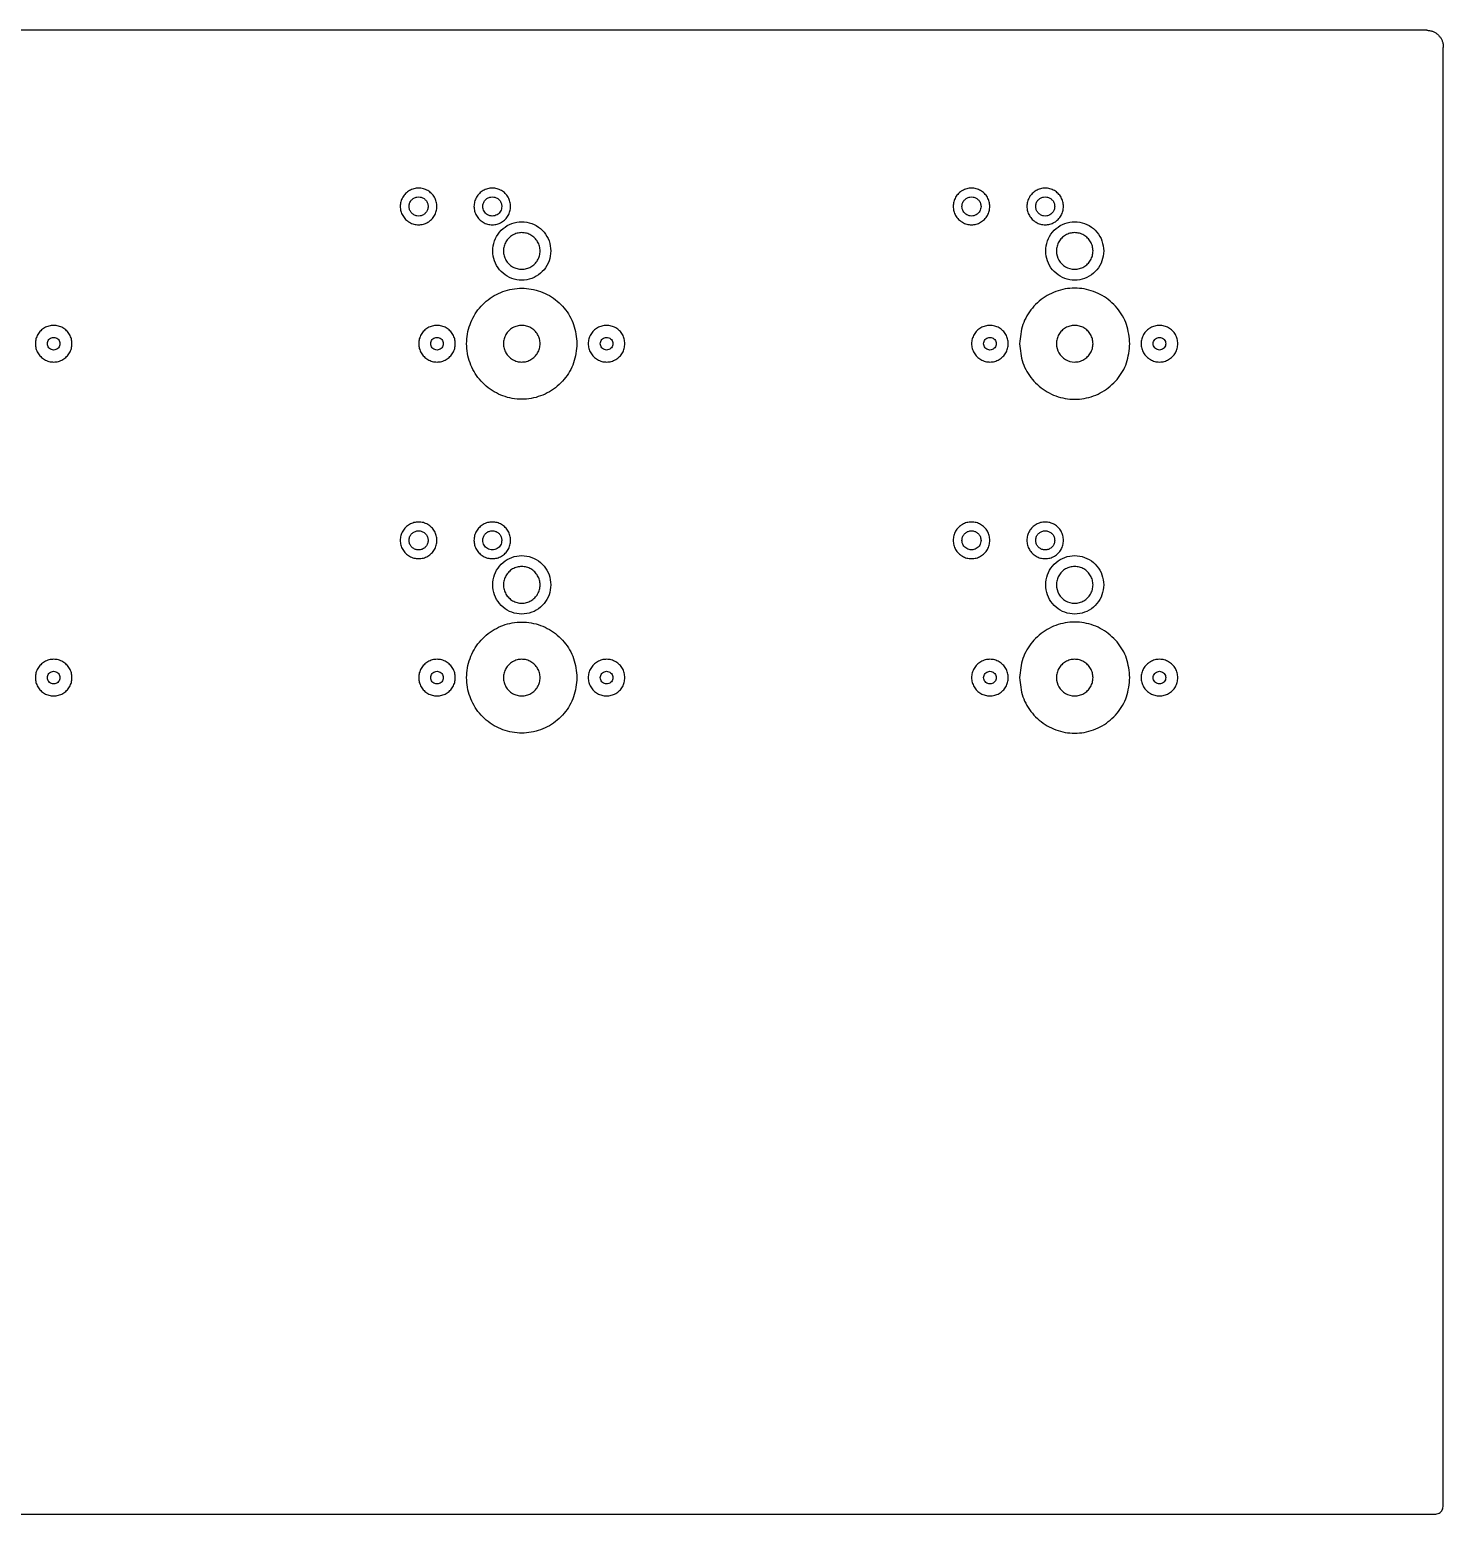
# Model space of a CAD drawing. Extents: x 0 to 1023, y 0 to 515.
# Drawn here: x 266.4 to 511.5, y 257.7 to 515.1 of the extents above; entities that cross this region are included whole.
import ezdxf

# ---------------------------------------------------------------- set-up
doc = ezdxf.new("R2010")
doc.units = 0
doc.layers.add('Visible_(ANSI)', color=7, linetype='CONTINUOUS')

msp = doc.modelspace()

# ---------------------------------------------------------------- linework, layer by layer
at = {"layer": 'Visible_(ANSI)', "color": 5}
for points in [[(508.614146, 515.023467), (3.005074, 515.023467)], [(511.477625, 259.267395), (511.477625, 512.013036)], [(1.67561, 257.723583), (509.94362, 257.723583)]]:
    msp.add_lwpolyline(points, dxfattribs=at)
at = {"layer": 'Visible_(ANSI)', "color": 7}
for points in [[(467.592051, 515.126363), (467.592051, 515.023249)], [(470.359735, 515.126363), (470.359735, 515.023249)], [(475.895114, 515.126363), (475.895114, 515.023249)], [(478.662799, 515.126363), (478.662799, 515.023249)], [(511.477625, 512.141711), (511.477625, 512.013181)]]:
    msp.add_lwpolyline(points, dxfattribs=at)
for points in [[(335.437418, 484.481936), (335.437418, 484.481936)], [(348.22082, 484.481936), (348.22082, 484.481936)], [(431.312924, 484.481936), (431.312924, 484.481936)], [(444.096321, 484.481936), (444.096321, 484.481936)], [(356.717953, 476.762955), (356.717953, 476.762955)], [(452.593462, 476.762955), (452.593462, 476.762955)], [(271.59712, 460.68169), (271.59712, 460.68169)], [(338.0708, 460.68169), (338.0708, 460.68169)], [(361.247509, 460.68169), (361.247509, 460.68169)], [(367.47262, 460.68169), (367.47262, 460.68169)], [(433.946306, 460.68169), (433.946306, 460.68169)], [(457.12301, 460.68169), (457.12301, 460.68169)], [(463.348126, 460.68169), (463.348126, 460.68169)], [(335.437418, 426.589469), (335.437418, 426.589469)], [(348.22082, 426.589469), (348.22082, 426.589469)], [(431.312924, 426.589469), (431.312924, 426.589469)], [(444.096321, 426.589469), (444.096321, 426.589469)], [(356.717953, 418.870488), (356.717953, 418.870488)], [(452.593462, 418.870488), (452.593462, 418.870488)], [(271.59712, 402.789223), (271.59712, 402.789223)], [(338.0708, 402.789223), (338.0708, 402.789223)], [(361.247509, 402.789223), (361.247509, 402.789223)], [(367.47262, 402.789223), (367.47262, 402.789223)], [(433.946306, 402.789223), (433.946306, 402.789223)], [(457.12301, 402.789223), (457.12301, 402.789223)], [(463.348126, 402.789223), (463.348126, 402.789223)]]:
    msp.add_lwpolyline(points, close=True, dxfattribs=at)
at = {"layer": 'Visible_(ANSI)', "color": 1}
for points in [[(336.963357, 484.481936), (336.963357, 484.481936)], [(349.746762, 484.483), (349.746762, 484.483)], [(432.838866, 484.483), (432.838866, 484.483)], [(445.622262, 484.481936), (445.622262, 484.481936)], [(354.860112, 476.762955), (354.860112, 476.762955)], [(450.735624, 476.762955), (450.735624, 476.762955)], [(273.685531, 460.681685), (273.685531, 460.681685)], [(340.159199, 460.681685), (340.159199, 460.681685)], [(354.860112, 460.681693), (354.860112, 460.681693)], [(369.561023, 460.681685), (369.561023, 460.681685)], [(436.034713, 460.681685), (436.034713, 460.681685)], [(450.735624, 460.681685), (450.735624, 460.681685)], [(465.43654, 460.681685), (465.43654, 460.681685)], [(336.963357, 426.589466), (336.963357, 426.589466)], [(349.746762, 426.590527), (349.746762, 426.590527)], [(432.838866, 426.590527), (432.838866, 426.590527)], [(445.622262, 426.589466), (445.622262, 426.589466)], [(354.860112, 418.870482), (354.860112, 418.870482)], [(450.735624, 418.870482), (450.735624, 418.870482)], [(273.685531, 402.789223), (273.685531, 402.789223)], [(340.159199, 402.789223), (340.159199, 402.789223)], [(354.860112, 402.789223), (354.860112, 402.789223)], [(369.561023, 402.789223), (369.561023, 402.789223)], [(436.034713, 402.789223), (436.034713, 402.789223)], [(450.735624, 402.789223), (450.735624, 402.789223)], [(465.43654, 402.789223), (465.43654, 402.789223)]]:
    msp.add_lwpolyline(points, close=True, dxfattribs=at)
at = {"layer": 'Visible_(ANSI)', "color": 5}
for points, knots in [([(508.614146, 515.023467), (508.697457, 515.021164), (508.864108, 515.016558), (509.11174, 514.980906), (509.356492, 514.929638), (509.594693, 514.852935), (509.825862, 514.757088), (510.047783, 514.641036), (510.258693, 514.505737), (510.457093, 514.352365), (510.64152, 514.182227), (510.810472, 513.996559), (510.962743, 513.796842), (511.097201, 513.584547), (511.21263, 513.361187), (511.308283, 513.128657), (511.383674, 512.888727), (511.437631, 512.64308), (511.47135, 512.393503), (511.475543, 512.225827), (511.47764, 512.142001)], [0, 0, 0, 0, 0.249833, 0.499756, 0.749308, 0.999267, 1.24923, 1.499277, 1.74953, 2.000003, 2.250627, 2.501334, 2.752147, 3.003117, 3.254257, 3.505448, 3.756516, 4.007732, 4.259206, 4.510607, 4.510607, 4.510607, 4.510607]), ([(509.94362, 257.723583), (510.225366, 257.766045), (510.760903, 257.846757), (511.393337, 258.455142), (511.448855, 258.990154), (511.477625, 259.267395)], [0, 0, 0, 0, 0.841315, 1.599156, 2.414242, 2.414242, 2.414242, 2.414242])]:
    msp.add_open_spline(points, degree=3, knots=knots, dxfattribs=at)
at = {"layer": 'Visible_(ANSI)', "color": 1}
for points, knots in [([(336.963357, 484.481936), (336.942191, 484.204097), (336.900036, 483.650719), (336.566898, 482.87629), (336.060063, 482.210936), (335.393816, 481.700771), (334.619625, 481.379992), (333.788343, 481.270257), (332.957143, 481.379992), (332.18271, 481.700771), (331.517357, 482.210936), (331.007192, 482.87629), (330.686413, 483.650719), (330.576677, 484.481936), (330.686413, 485.313154), (331.007192, 486.087582), (331.517357, 486.752937), (332.18271, 487.263101), (332.957143, 487.58388), (333.788343, 487.693616), (334.619625, 487.58388), (335.393816, 487.263101), (336.060063, 486.752937), (336.566898, 486.087582), (336.900036, 485.313154), (336.942191, 484.759775), (336.963357, 484.481936)], [0, 0, 0, 0, 0.831135, 1.655393, 2.486528, 3.317663, 4.14192, 4.973056, 5.804191, 6.628448, 7.459583, 8.290719, 9.114976, 9.946111, 10.777246, 11.601504, 12.432639, 13.263774, 14.088032, 14.919167, 15.750302, 16.574559, 17.405695, 18.23683, 19.061087, 19.892222, 19.892222, 19.892222, 19.892222]), ([(349.746762, 484.483), (349.725597, 484.205161), (349.683441, 483.651783), (349.350304, 482.877354), (348.843468, 482.212), (348.177221, 481.701835), (347.40303, 481.381056), (346.571748, 481.27132), (345.740548, 481.381056), (344.966115, 481.701835), (344.300762, 482.212), (343.790597, 482.877354), (343.469818, 483.651783), (343.360082, 484.483), (343.469818, 485.314218), (343.790597, 486.088646), (344.300762, 486.754001), (344.966115, 487.264165), (345.740548, 487.584944), (346.571748, 487.69468), (347.40303, 487.584944), (348.177221, 487.264165), (348.843468, 486.754001), (349.350304, 486.088646), (349.683441, 485.314218), (349.725597, 484.760839), (349.746762, 484.483)], [0, 0, 0, 0, 0.831135, 1.655393, 2.486528, 3.317663, 4.14192, 4.973056, 5.804191, 6.628448, 7.459583, 8.290719, 9.114976, 9.946111, 10.777246, 11.601504, 12.432639, 13.263774, 14.088032, 14.919167, 15.750302, 16.574559, 17.405695, 18.23683, 19.061087, 19.892222, 19.892222, 19.892222, 19.892222]), ([(432.838866, 484.483), (432.8177, 484.205161), (432.775545, 483.651783), (432.442407, 482.877354), (431.935572, 482.212), (431.269325, 481.701835), (430.495134, 481.381056), (429.663852, 481.27132), (428.832652, 481.381056), (428.058218, 481.701835), (427.392865, 482.212), (426.8827, 482.877354), (426.561922, 483.651783), (426.452186, 484.483), (426.561922, 485.314218), (426.8827, 486.088646), (427.392865, 486.754001), (428.058218, 487.264165), (428.832652, 487.584944), (429.663852, 487.69468), (430.495134, 487.584944), (431.269325, 487.264165), (431.935572, 486.754001), (432.442407, 486.088646), (432.775545, 485.314218), (432.8177, 484.760839), (432.838866, 484.483)], [0, 0, 0, 0, 0.831135, 1.655393, 2.486528, 3.317663, 4.14192, 4.973056, 5.804191, 6.628448, 7.459583, 8.290719, 9.114976, 9.946111, 10.777246, 11.601504, 12.432639, 13.263774, 14.088032, 14.919167, 15.750302, 16.574559, 17.405695, 18.23683, 19.061087, 19.892222, 19.892222, 19.892222, 19.892222]), ([(445.622262, 484.481936), (445.601097, 484.204097), (445.558941, 483.650719), (445.225804, 482.87629), (444.718968, 482.210936), (444.052721, 481.700771), (443.27853, 481.379992), (442.447249, 481.270257), (441.616049, 481.379992), (440.841615, 481.700771), (440.176262, 482.210936), (439.666097, 482.87629), (439.345318, 483.650719), (439.235583, 484.481936), (439.345318, 485.313154), (439.666097, 486.087582), (440.176262, 486.752937), (440.841615, 487.263101), (441.616049, 487.58388), (442.447249, 487.693616), (443.27853, 487.58388), (444.052721, 487.263101), (444.718968, 486.752937), (445.225804, 486.087582), (445.558941, 485.313154), (445.601097, 484.759775), (445.622262, 484.481936)], [0, 0, 0, 0, 0.831135, 1.655393, 2.486528, 3.317663, 4.14192, 4.973056, 5.804191, 6.628448, 7.459583, 8.290719, 9.114976, 9.946111, 10.777246, 11.601504, 12.432639, 13.263774, 14.088032, 14.919167, 15.750302, 16.574559, 17.405695, 18.23683, 19.061087, 19.892222, 19.892222, 19.892222, 19.892222]), ([(354.860112, 476.762955), (354.838947, 476.485116), (354.796791, 475.931738), (354.463654, 475.157309), (353.956818, 474.491955), (353.290571, 473.98179), (352.51638, 473.661011), (351.685099, 473.551276), (350.853898, 473.661011), (350.079465, 473.98179), (349.414112, 474.491955), (348.903947, 475.157309), (348.583168, 475.931738), (348.473432, 476.762955), (348.583168, 477.594173), (348.903947, 478.368601), (349.414112, 479.033956), (350.079465, 479.54412), (350.853898, 479.864899), (351.685099, 479.974635), (352.51638, 479.864899), (353.290571, 479.54412), (353.956818, 479.033956), (354.463654, 478.368601), (354.796791, 477.594173), (354.838947, 477.040794), (354.860112, 476.762955)], [0, 0, 0, 0, 0.831135, 1.655393, 2.486528, 3.317663, 4.14192, 4.973056, 5.804191, 6.628448, 7.459583, 8.290719, 9.114976, 9.946111, 10.777246, 11.601504, 12.432639, 13.263774, 14.088032, 14.919167, 15.750302, 16.574559, 17.405695, 18.23683, 19.061087, 19.892222, 19.892222, 19.892222, 19.892222]), ([(450.735624, 476.762955), (450.714458, 476.485117), (450.672301, 475.931739), (450.339172, 475.157305), (449.832304, 474.491972), (449.166181, 473.981726), (448.391528, 473.661247), (447.285433, 473.513428), (445.896832, 473.886318), (444.683984, 475.099154), (444.311096, 476.487793), (444.458916, 477.59381), (444.779395, 478.368699), (445.289641, 479.033929), (445.954972, 479.544127), (446.729411, 479.864897), (447.56061, 479.974635), (448.391892, 479.864899), (449.166083, 479.54412), (449.83233, 479.033956), (450.339165, 478.368601), (450.672303, 477.594173), (450.714458, 477.040794), (450.735624, 476.762955)], [0, 0, 0, 0, 0.831135, 1.655393, 2.486528, 3.317663, 4.14192, 4.973056, 6.633133, 8.243974, 9.904051, 10.735187, 11.559444, 12.390579, 13.221714, 14.045972, 14.877107, 15.708242, 16.5325, 17.363635, 18.19477, 19.019027, 19.850163, 19.850163, 19.850163, 19.850163]), ([(273.685531, 460.681685), (273.664365, 460.403846), (273.62221, 459.850467), (273.289072, 459.076038), (272.782237, 458.410684), (272.11599, 457.90052), (271.341798, 457.579741), (270.510517, 457.470005), (269.679317, 457.579741), (268.904883, 457.90052), (268.23953, 458.410684), (267.729365, 459.076038), (267.408587, 459.850467), (267.298851, 460.681685), (267.408587, 461.512902), (267.729365, 462.287331), (268.23953, 462.952685), (268.904883, 463.46285), (269.679317, 463.783629), (270.510517, 463.893364), (271.341798, 463.783629), (272.11599, 463.46285), (272.782237, 462.952685), (273.289072, 462.287331), (273.62221, 461.512902), (273.664365, 460.959524), (273.685531, 460.681685)], [0, 0, 0, 0, 0.831135, 1.655393, 2.486528, 3.317663, 4.14192, 4.973056, 5.804191, 6.628448, 7.459583, 8.290719, 9.114976, 9.946111, 10.777246, 11.601504, 12.432639, 13.263774, 14.088032, 14.919167, 15.750302, 16.574559, 17.405695, 18.23683, 19.061087, 19.892222, 19.892222, 19.892222, 19.892222]), ([(340.159199, 460.681685), (340.138034, 460.403846), (340.095878, 459.850467), (339.76274, 459.076038), (339.255905, 458.410684), (338.589658, 457.90052), (337.815467, 457.579741), (336.984185, 457.470005), (336.152985, 457.579741), (335.378552, 457.90052), (334.713199, 458.410684), (334.203034, 459.076038), (333.882255, 459.850467), (333.772519, 460.681685), (333.882255, 461.512902), (334.203034, 462.287331), (334.713199, 462.952685), (335.378552, 463.46285), (336.152985, 463.783629), (336.984185, 463.893364), (337.815467, 463.783629), (338.589658, 463.46285), (339.255905, 462.952685), (339.76274, 462.287331), (340.095878, 461.512902), (340.138034, 460.959524), (340.159199, 460.681685)], [0, 0, 0, 0, 0.831135, 1.655393, 2.486528, 3.317663, 4.14192, 4.973056, 5.804191, 6.628448, 7.459583, 8.290719, 9.114976, 9.946111, 10.777246, 11.601504, 12.432639, 13.263774, 14.088032, 14.919167, 15.750302, 16.574559, 17.405695, 18.23683, 19.061087, 19.892222, 19.892222, 19.892222, 19.892222]), ([(354.860112, 460.681693), (354.838947, 460.403854), (354.796791, 459.850476), (354.463654, 459.076047), (353.956818, 458.410693), (353.290571, 457.900528), (352.51638, 457.579749), (351.685099, 457.470013), (350.853898, 457.579749), (350.079465, 457.900528), (349.414112, 458.410693), (348.903947, 459.076047), (348.583168, 459.850476), (348.473432, 460.681693), (348.583168, 461.512911), (348.903947, 462.287339), (349.414112, 462.952694), (350.079465, 463.462858), (350.853898, 463.783637), (351.685099, 463.893373), (352.51638, 463.783637), (353.290571, 463.462858), (353.956818, 462.952694), (354.463654, 462.287339), (354.796791, 461.512911), (354.838947, 460.959532), (354.860112, 460.681693)], [0, 0, 0, 0, 0.831135, 1.655393, 2.486528, 3.317663, 4.14192, 4.973056, 5.804191, 6.628448, 7.459583, 8.290719, 9.114976, 9.946111, 10.777246, 11.601504, 12.432639, 13.263774, 14.088032, 14.919167, 15.750302, 16.574559, 17.405695, 18.23683, 19.061087, 19.892222, 19.892222, 19.892222, 19.892222]), ([(369.561023, 460.681685), (369.539857, 460.403846), (369.497702, 459.850467), (369.164564, 459.076038), (368.657729, 458.410684), (367.991481, 457.90052), (367.21729, 457.579741), (366.386009, 457.470005), (365.554809, 457.579741), (364.780375, 457.90052), (364.115022, 458.410684), (363.604857, 459.076038), (363.284078, 459.850467), (363.174343, 460.681685), (363.284078, 461.512902), (363.604857, 462.287331), (364.115022, 462.952685), (364.780375, 463.46285), (365.554809, 463.783629), (366.386009, 463.893364), (367.21729, 463.783629), (367.991481, 463.46285), (368.657729, 462.952685), (369.164564, 462.287331), (369.497702, 461.512902), (369.539857, 460.959524), (369.561023, 460.681685)], [0, 0, 0, 0, 0.831135, 1.655393, 2.486528, 3.317663, 4.14192, 4.973056, 5.804191, 6.628448, 7.459583, 8.290719, 9.114976, 9.946111, 10.777246, 11.601504, 12.432639, 13.263774, 14.088032, 14.919167, 15.750302, 16.574559, 17.405695, 18.23683, 19.061087, 19.892222, 19.892222, 19.892222, 19.892222]), ([(436.034713, 460.681685), (436.013548, 460.403846), (435.971393, 459.850467), (435.638255, 459.076038), (435.13142, 458.410684), (434.465172, 457.90052), (433.690981, 457.579741), (432.8597, 457.470005), (432.0285, 457.579741), (431.254066, 457.90052), (430.588713, 458.410684), (430.078548, 459.076038), (429.757769, 459.850467), (429.648034, 460.681685), (429.757769, 461.512902), (430.078548, 462.287331), (430.588713, 462.952685), (431.254066, 463.46285), (432.0285, 463.783629), (432.8597, 463.893364), (433.690981, 463.783629), (434.465172, 463.46285), (435.13142, 462.952685), (435.638255, 462.287331), (435.971393, 461.512902), (436.013548, 460.959524), (436.034713, 460.681685)], [0, 0, 0, 0, 0.831135, 1.655393, 2.486528, 3.317663, 4.14192, 4.973056, 5.804191, 6.628448, 7.459583, 8.290719, 9.114976, 9.946111, 10.777246, 11.601504, 12.432639, 13.263774, 14.088032, 14.919167, 15.750302, 16.574559, 17.405695, 18.23683, 19.061087, 19.892222, 19.892222, 19.892222, 19.892222]), ([(450.735624, 460.681685), (450.714458, 460.403846), (450.672301, 459.850468), (450.339172, 459.076034), (449.832304, 458.410701), (449.166181, 457.900456), (448.391528, 457.579977), (447.285433, 457.432157), (445.896832, 457.805048), (444.683984, 459.017883), (444.311096, 460.406523), (444.458916, 461.512539), (444.779395, 462.287429), (445.289641, 462.952659), (445.954972, 463.462857), (446.729411, 463.783627), (447.56061, 463.893365), (448.391892, 463.783629), (449.166083, 463.46285), (449.83233, 462.952685), (450.339165, 462.287331), (450.672303, 461.512902), (450.714458, 460.959524), (450.735624, 460.681685)], [0, 0, 0, 0, 0.831135, 1.655393, 2.486528, 3.317663, 4.14192, 4.973056, 6.633133, 8.243974, 9.904051, 10.735187, 11.559444, 12.390579, 13.221714, 14.045972, 14.877107, 15.708242, 16.5325, 17.363635, 18.19477, 19.019027, 19.850163, 19.850163, 19.850163, 19.850163]), ([(465.43654, 460.681685), (465.415375, 460.403846), (465.373219, 459.850467), (465.040081, 459.076038), (464.533246, 458.410684), (463.866999, 457.90052), (463.092808, 457.579741), (462.261526, 457.470005), (461.430326, 457.579741), (460.655893, 457.90052), (459.99054, 458.410684), (459.480375, 459.076038), (459.159596, 459.850467), (459.04986, 460.681685), (459.159596, 461.512902), (459.480375, 462.287331), (459.99054, 462.952685), (460.655893, 463.46285), (461.430326, 463.783629), (462.261526, 463.893364), (463.092808, 463.783629), (463.866999, 463.46285), (464.533246, 462.952685), (465.040081, 462.287331), (465.373219, 461.512902), (465.415375, 460.959524), (465.43654, 460.681685)], [0, 0, 0, 0, 0.831135, 1.655393, 2.486528, 3.317663, 4.14192, 4.973056, 5.804191, 6.628448, 7.459583, 8.290719, 9.114976, 9.946111, 10.777246, 11.601504, 12.432639, 13.263774, 14.088032, 14.919167, 15.750302, 16.574559, 17.405695, 18.23683, 19.061087, 19.892222, 19.892222, 19.892222, 19.892222]), ([(336.963357, 426.589466), (336.942191, 426.311627), (336.900036, 425.758249), (336.566898, 424.98382), (336.060063, 424.318465), (335.393816, 423.808301), (334.619625, 423.487522), (333.788343, 423.377786), (332.957143, 423.487522), (332.18271, 423.808301), (331.517357, 424.318465), (331.007192, 424.98382), (330.686413, 425.758249), (330.576677, 426.589466), (330.686413, 427.420683), (331.007192, 428.195112), (331.517357, 428.860467), (332.18271, 429.370631), (332.957143, 429.69141), (333.788343, 429.801146), (334.619625, 429.69141), (335.393816, 429.370631), (336.060063, 428.860467), (336.566898, 428.195112), (336.900036, 427.420683), (336.942191, 426.867305), (336.963357, 426.589466)], [0, 0, 0, 0, 0.831135, 1.655393, 2.486528, 3.317663, 4.14192, 4.973056, 5.804191, 6.628448, 7.459583, 8.290719, 9.114976, 9.946111, 10.777246, 11.601504, 12.432639, 13.263774, 14.088032, 14.919167, 15.750302, 16.574559, 17.405695, 18.23683, 19.061087, 19.892222, 19.892222, 19.892222, 19.892222]), ([(349.746762, 426.590527), (349.725597, 426.312688), (349.683441, 425.75931), (349.350304, 424.984881), (348.843468, 424.319527), (348.177221, 423.809362), (347.40303, 423.488583), (346.571748, 423.378847), (345.740548, 423.488583), (344.966115, 423.809362), (344.300762, 424.319527), (343.790597, 424.984881), (343.469818, 425.75931), (343.360082, 426.590527), (343.469818, 427.421745), (343.790597, 428.196173), (344.300762, 428.861528), (344.966115, 429.371692), (345.740548, 429.692471), (346.571748, 429.802207), (347.40303, 429.692471), (348.177221, 429.371692), (348.843468, 428.861528), (349.350304, 428.196173), (349.683441, 427.421745), (349.725597, 426.868366), (349.746762, 426.590527)], [0, 0, 0, 0, 0.831135, 1.655393, 2.486528, 3.317663, 4.14192, 4.973056, 5.804191, 6.628448, 7.459583, 8.290719, 9.114976, 9.946111, 10.777246, 11.601504, 12.432639, 13.263774, 14.088032, 14.919167, 15.750302, 16.574559, 17.405695, 18.23683, 19.061087, 19.892222, 19.892222, 19.892222, 19.892222]), ([(432.838866, 426.590527), (432.8177, 426.312688), (432.775545, 425.75931), (432.442407, 424.984881), (431.935572, 424.319527), (431.269325, 423.809362), (430.495134, 423.488583), (429.663852, 423.378847), (428.832652, 423.488583), (428.058218, 423.809362), (427.392865, 424.319527), (426.8827, 424.984881), (426.561922, 425.75931), (426.452186, 426.590527), (426.561922, 427.421745), (426.8827, 428.196173), (427.392865, 428.861528), (428.058218, 429.371692), (428.832652, 429.692471), (429.663852, 429.802207), (430.495134, 429.692471), (431.269325, 429.371692), (431.935572, 428.861528), (432.442407, 428.196173), (432.775545, 427.421745), (432.8177, 426.868366), (432.838866, 426.590527)], [0, 0, 0, 0, 0.831135, 1.655393, 2.486528, 3.317663, 4.14192, 4.973056, 5.804191, 6.628448, 7.459583, 8.290719, 9.114976, 9.946111, 10.777246, 11.601504, 12.432639, 13.263774, 14.088032, 14.919167, 15.750302, 16.574559, 17.405695, 18.23683, 19.061087, 19.892222, 19.892222, 19.892222, 19.892222]), ([(445.622262, 426.589466), (445.601097, 426.311627), (445.558941, 425.758249), (445.225804, 424.98382), (444.718968, 424.318465), (444.052721, 423.808301), (443.27853, 423.487522), (442.447249, 423.377786), (441.616049, 423.487522), (440.841615, 423.808301), (440.176262, 424.318465), (439.666097, 424.98382), (439.345318, 425.758249), (439.235583, 426.589466), (439.345318, 427.420683), (439.666097, 428.195112), (440.176262, 428.860467), (440.841615, 429.370631), (441.616049, 429.69141), (442.447249, 429.801146), (443.27853, 429.69141), (444.052721, 429.370631), (444.718968, 428.860467), (445.225804, 428.195112), (445.558941, 427.420683), (445.601097, 426.867305), (445.622262, 426.589466)], [0, 0, 0, 0, 0.831135, 1.655393, 2.486528, 3.317663, 4.14192, 4.973056, 5.804191, 6.628448, 7.459583, 8.290719, 9.114976, 9.946111, 10.777246, 11.601504, 12.432639, 13.263774, 14.088032, 14.919167, 15.750302, 16.574559, 17.405695, 18.23683, 19.061087, 19.892222, 19.892222, 19.892222, 19.892222]), ([(354.860112, 418.870482), (354.838947, 418.592643), (354.796791, 418.039265), (354.463654, 417.264836), (353.956818, 416.599482), (353.290571, 416.089317), (352.51638, 415.768538), (351.685099, 415.658802), (350.853898, 415.768538), (350.079465, 416.089317), (349.414112, 416.599482), (348.903947, 417.264836), (348.583168, 418.039265), (348.473432, 418.870482), (348.583168, 419.7017), (348.903947, 420.476128), (349.414112, 421.141483), (350.079465, 421.651647), (350.853898, 421.972426), (351.685099, 422.082162), (352.51638, 421.972426), (353.290571, 421.651647), (353.956818, 421.141483), (354.463654, 420.476128), (354.796791, 419.7017), (354.838947, 419.148321), (354.860112, 418.870482)], [0, 0, 0, 0, 0.831135, 1.655393, 2.486528, 3.317663, 4.14192, 4.973056, 5.804191, 6.628448, 7.459583, 8.290719, 9.114976, 9.946111, 10.777246, 11.601504, 12.432639, 13.263774, 14.088032, 14.919167, 15.750302, 16.574559, 17.405695, 18.23683, 19.061087, 19.892222, 19.892222, 19.892222, 19.892222]), ([(450.735624, 418.870482), (450.714458, 418.592644), (450.672301, 418.039266), (450.339172, 417.264831), (449.832304, 416.599499), (449.166181, 416.089253), (448.391528, 415.768774), (447.285433, 415.620955), (445.896832, 415.993845), (444.683984, 417.206681), (444.311096, 418.59532), (444.458916, 419.701337), (444.779395, 420.476226), (445.289641, 421.141456), (445.954972, 421.651654), (446.729411, 421.972424), (447.56061, 422.082162), (448.391892, 421.972426), (449.166083, 421.651647), (449.83233, 421.141483), (450.339165, 420.476128), (450.672303, 419.7017), (450.714458, 419.148321), (450.735624, 418.870482)], [0, 0, 0, 0, 0.831135, 1.655393, 2.486528, 3.317663, 4.14192, 4.973056, 6.633133, 8.243974, 9.904051, 10.735187, 11.559444, 12.390579, 13.221714, 14.045972, 14.877107, 15.708242, 16.5325, 17.363635, 18.19477, 19.019027, 19.850163, 19.850163, 19.850163, 19.850163]), ([(273.685531, 402.789223), (273.664365, 402.511384), (273.62221, 401.958006), (273.289072, 401.183577), (272.782237, 400.518222), (272.11599, 400.008058), (271.341798, 399.687279), (270.510517, 399.577543), (269.679317, 399.687279), (268.904883, 400.008058), (268.23953, 400.518222), (267.729365, 401.183577), (267.408587, 401.958006), (267.298851, 402.789223), (267.408587, 403.62044), (267.729365, 404.394869), (268.23953, 405.060223), (268.904883, 405.570388), (269.679317, 405.891167), (270.510517, 406.000903), (271.341798, 405.891167), (272.11599, 405.570388), (272.782237, 405.060223), (273.289072, 404.394869), (273.62221, 403.62044), (273.664365, 403.067062), (273.685531, 402.789223)], [0, 0, 0, 0, 0.831135, 1.655393, 2.486528, 3.317663, 4.14192, 4.973056, 5.804191, 6.628448, 7.459583, 8.290719, 9.114976, 9.946111, 10.777246, 11.601504, 12.432639, 13.263774, 14.088032, 14.919167, 15.750302, 16.574559, 17.405695, 18.23683, 19.061087, 19.892222, 19.892222, 19.892222, 19.892222]), ([(340.159199, 402.789223), (340.138034, 402.511384), (340.095878, 401.958006), (339.76274, 401.183577), (339.255905, 400.518222), (338.589658, 400.008058), (337.815467, 399.687279), (336.984185, 399.577543), (336.152985, 399.687279), (335.378552, 400.008058), (334.713199, 400.518222), (334.203034, 401.183577), (333.882255, 401.958006), (333.772519, 402.789223), (333.882255, 403.62044), (334.203034, 404.394869), (334.713199, 405.060223), (335.378552, 405.570388), (336.152985, 405.891167), (336.984185, 406.000903), (337.815467, 405.891167), (338.589658, 405.570388), (339.255905, 405.060223), (339.76274, 404.394869), (340.095878, 403.62044), (340.138034, 403.067062), (340.159199, 402.789223)], [0, 0, 0, 0, 0.831135, 1.655393, 2.486528, 3.317663, 4.14192, 4.973056, 5.804191, 6.628448, 7.459583, 8.290719, 9.114976, 9.946111, 10.777246, 11.601504, 12.432639, 13.263774, 14.088032, 14.919167, 15.750302, 16.574559, 17.405695, 18.23683, 19.061087, 19.892222, 19.892222, 19.892222, 19.892222]), ([(354.860112, 402.789223), (354.838947, 402.511384), (354.796791, 401.958006), (354.463654, 401.183577), (353.956818, 400.518222), (353.290571, 400.008058), (352.51638, 399.687279), (351.685099, 399.577543), (350.853898, 399.687279), (350.079465, 400.008058), (349.414112, 400.518222), (348.903947, 401.183577), (348.583168, 401.958006), (348.473432, 402.789223), (348.583168, 403.62044), (348.903947, 404.394869), (349.414112, 405.060223), (350.079465, 405.570388), (350.853898, 405.891167), (351.685099, 406.000903), (352.51638, 405.891167), (353.290571, 405.570388), (353.956818, 405.060223), (354.463654, 404.394869), (354.796791, 403.62044), (354.838947, 403.067062), (354.860112, 402.789223)], [0, 0, 0, 0, 0.831135, 1.655393, 2.486528, 3.317663, 4.14192, 4.973056, 5.804191, 6.628448, 7.459583, 8.290719, 9.114976, 9.946111, 10.777246, 11.601504, 12.432639, 13.263774, 14.088032, 14.919167, 15.750302, 16.574559, 17.405695, 18.23683, 19.061087, 19.892222, 19.892222, 19.892222, 19.892222]), ([(369.561023, 402.789223), (369.539857, 402.511384), (369.497702, 401.958006), (369.164564, 401.183577), (368.657729, 400.518222), (367.991481, 400.008058), (367.21729, 399.687279), (366.386009, 399.577543), (365.554809, 399.687279), (364.780375, 400.008058), (364.115022, 400.518222), (363.604857, 401.183577), (363.284078, 401.958006), (363.174343, 402.789223), (363.284078, 403.62044), (363.604857, 404.394869), (364.115022, 405.060223), (364.780375, 405.570388), (365.554809, 405.891167), (366.386009, 406.000903), (367.21729, 405.891167), (367.991481, 405.570388), (368.657729, 405.060223), (369.164564, 404.394869), (369.497702, 403.62044), (369.539857, 403.067062), (369.561023, 402.789223)], [0, 0, 0, 0, 0.831135, 1.655393, 2.486528, 3.317663, 4.14192, 4.973056, 5.804191, 6.628448, 7.459583, 8.290719, 9.114976, 9.946111, 10.777246, 11.601504, 12.432639, 13.263774, 14.088032, 14.919167, 15.750302, 16.574559, 17.405695, 18.23683, 19.061087, 19.892222, 19.892222, 19.892222, 19.892222]), ([(436.034713, 402.789223), (436.013548, 402.511384), (435.971393, 401.958006), (435.638255, 401.183577), (435.13142, 400.518222), (434.465172, 400.008058), (433.690981, 399.687279), (432.8597, 399.577543), (432.0285, 399.687279), (431.254066, 400.008058), (430.588713, 400.518222), (430.078548, 401.183577), (429.757769, 401.958006), (429.648034, 402.789223), (429.757769, 403.62044), (430.078548, 404.394869), (430.588713, 405.060223), (431.254066, 405.570388), (432.0285, 405.891167), (432.8597, 406.000903), (433.690981, 405.891167), (434.465172, 405.570388), (435.13142, 405.060223), (435.638255, 404.394869), (435.971393, 403.62044), (436.013548, 403.067062), (436.034713, 402.789223)], [0, 0, 0, 0, 0.831135, 1.655393, 2.486528, 3.317663, 4.14192, 4.973056, 5.804191, 6.628448, 7.459583, 8.290719, 9.114976, 9.946111, 10.777246, 11.601504, 12.432639, 13.263774, 14.088032, 14.919167, 15.750302, 16.574559, 17.405695, 18.23683, 19.061087, 19.892222, 19.892222, 19.892222, 19.892222]), ([(450.735624, 402.789223), (450.714458, 402.511384), (450.672301, 401.958007), (450.339172, 401.183572), (449.832304, 400.51824), (449.166181, 400.007994), (448.391528, 399.687515), (447.285433, 399.539695), (445.896832, 399.912586), (444.683984, 401.125422), (444.311096, 402.514061), (444.458916, 403.620077), (444.779395, 404.394967), (445.289641, 405.060197), (445.954972, 405.570395), (446.729411, 405.891165), (447.56061, 406.000903), (448.391892, 405.891167), (449.166083, 405.570388), (449.83233, 405.060223), (450.339165, 404.394869), (450.672303, 403.62044), (450.714458, 403.067062), (450.735624, 402.789223)], [0, 0, 0, 0, 0.831135, 1.655393, 2.486528, 3.317663, 4.14192, 4.973056, 6.633133, 8.243974, 9.904051, 10.735187, 11.559444, 12.390579, 13.221714, 14.045972, 14.877107, 15.708242, 16.5325, 17.363635, 18.19477, 19.019027, 19.850163, 19.850163, 19.850163, 19.850163]), ([(465.43654, 402.789223), (465.415375, 402.511384), (465.373219, 401.958006), (465.040081, 401.183577), (464.533246, 400.518222), (463.866999, 400.008058), (463.092808, 399.687279), (462.261526, 399.577543), (461.430326, 399.687279), (460.655893, 400.008058), (459.99054, 400.518222), (459.480375, 401.183577), (459.159596, 401.958006), (459.04986, 402.789223), (459.159596, 403.62044), (459.480375, 404.394869), (459.99054, 405.060223), (460.655893, 405.570388), (461.430326, 405.891167), (462.261526, 406.000903), (463.092808, 405.891167), (463.866999, 405.570388), (464.533246, 405.060223), (465.040081, 404.394869), (465.373219, 403.62044), (465.415375, 403.067062), (465.43654, 402.789223)], [0, 0, 0, 0, 0.831135, 1.655393, 2.486528, 3.317663, 4.14192, 4.973056, 5.804191, 6.628448, 7.459583, 8.290719, 9.114976, 9.946111, 10.777246, 11.601504, 12.432639, 13.263774, 14.088032, 14.919167, 15.750302, 16.574559, 17.405695, 18.23683, 19.061087, 19.892222, 19.892222, 19.892222, 19.892222])]:
    msp.add_open_spline(points, degree=3, knots=knots, dxfattribs=at)
at = {"layer": 'Visible_(ANSI)', "color": 7}
for points, knots in [([(335.437418, 484.481936), (335.417738, 484.675919), (335.378687, 485.060843), (335.075476, 485.569903), (334.63113, 485.948674), (334.080514, 486.14971), (333.496083, 486.14971), (332.946231, 485.948674), (332.498826, 485.569903), (332.207014, 485.060843), (332.105182, 484.481936), (332.207014, 483.90303), (332.498826, 483.39397), (332.946231, 483.015199), (333.496083, 482.814162), (334.080514, 482.814162), (334.63113, 483.015199), (335.075476, 483.39397), (335.378687, 483.90303), (335.417738, 484.287953), (335.437418, 484.481936)], [0, 0, 0, 0, 0.579023, 1.148967, 1.725952, 2.301842, 2.869068, 3.444959, 4.021944, 4.591888, 5.170911, 5.749934, 6.319878, 6.896863, 7.472753, 8.039979, 8.61587, 9.192855, 9.762798, 10.341822, 10.341822, 10.341822, 10.341822]), ([(348.22082, 484.481936), (348.201248, 484.676012), (348.162409, 485.061118), (347.859282, 485.570525), (347.414857, 485.949583), (346.864037, 486.150782), (346.279357, 486.150788), (345.729313, 485.949567), (345.28178, 485.570584), (344.990236, 485.0609), (344.871013, 484.386536), (345.077442, 483.614091), (345.707105, 482.97999), (346.573241, 482.744087), (347.430572, 482.979868), (348.086226, 483.614568), (348.175467, 484.189667), (348.22082, 484.481936)], [0, 0, 0, 0, 0.579261, 1.149433, 1.726655, 2.302782, 2.870234, 3.446361, 4.023583, 4.593755, 5.173016, 6.040018, 6.87902, 7.741273, 8.603525, 9.442527, 10.309529, 10.309529, 10.309529, 10.309529]), ([(431.312924, 484.481936), (431.293351, 484.676012), (431.254513, 485.061118), (430.951386, 485.570525), (430.506961, 485.949583), (429.956141, 486.150782), (429.37146, 486.150788), (428.821417, 485.949567), (428.373883, 485.570584), (428.08234, 485.0609), (427.963117, 484.386536), (428.169546, 483.614091), (428.799209, 482.97999), (429.665345, 482.744087), (430.522676, 482.979868), (431.178329, 483.614568), (431.267571, 484.189667), (431.312924, 484.481936)], [0, 0, 0, 0, 0.579261, 1.149433, 1.726655, 2.302782, 2.870234, 3.446361, 4.023583, 4.593755, 5.173016, 6.040018, 6.87902, 7.741273, 8.603525, 9.442527, 10.309529, 10.309529, 10.309529, 10.309529]), ([(444.096321, 484.481936), (444.076641, 484.675919), (444.03759, 485.060843), (443.734378, 485.569903), (443.290032, 485.948674), (442.739417, 486.14971), (442.154986, 486.14971), (441.605134, 485.948674), (441.157729, 485.569903), (440.865917, 485.060843), (440.764084, 484.481936), (440.865917, 483.90303), (441.157729, 483.39397), (441.605134, 483.015199), (442.154986, 482.814162), (442.739417, 482.814162), (443.290032, 483.015199), (443.734378, 483.39397), (444.03759, 483.90303), (444.076641, 484.287953), (444.096321, 484.481936)], [0, 0, 0, 0, 0.579023, 1.148967, 1.725952, 2.301842, 2.869068, 3.444959, 4.021944, 4.591888, 5.170911, 5.749934, 6.319878, 6.896863, 7.472753, 8.039979, 8.61587, 9.192855, 9.762798, 10.341822, 10.341822, 10.341822, 10.341822]), ([(356.717953, 476.762955), (356.657891, 477.35498), (356.53871, 478.529746), (355.613325, 480.08337), (354.257205, 481.239358), (352.576755, 481.852911), (350.793104, 481.852911), (349.114987, 481.239358), (347.749531, 480.08337), (346.858935, 478.529746), (346.548148, 476.762955), (346.858935, 474.996164), (347.749531, 473.44254), (349.114987, 472.286553), (350.793104, 471.673), (352.576755, 471.673), (354.257205, 472.286553), (355.613325, 473.44254), (356.53871, 474.996164), (356.657891, 476.17093), (356.717953, 476.762955)], [0, 0, 0, 0, 1.767148, 3.506584, 5.267511, 7.025098, 8.756241, 10.513828, 12.274755, 14.014192, 15.78134, 17.548487, 19.287924, 21.048851, 22.806438, 24.537581, 26.295168, 28.056095, 29.795531, 31.562679, 31.562679, 31.562679, 31.562679]), ([(452.593462, 476.762955), (452.5334, 477.354981), (452.414218, 478.529748), (451.488833, 480.083373), (450.132712, 481.239362), (448.452261, 481.852915), (446.668608, 481.852915), (444.990489, 481.239362), (443.625032, 480.083373), (442.734436, 478.529748), (442.423649, 476.762955), (442.734436, 474.996163), (443.625032, 473.442538), (444.990489, 472.286549), (446.668608, 471.672996), (448.452261, 471.672996), (450.132712, 472.286549), (451.488833, 473.442538), (452.414218, 474.996163), (452.5334, 476.17093), (452.593462, 476.762955)], [0, 0, 0, 0, 1.767149, 3.506587, 5.267516, 7.025104, 8.756248, 10.513837, 12.274766, 14.014204, 15.781353, 17.548502, 19.28794, 21.048869, 22.806457, 24.537601, 26.29519, 28.056118, 29.795556, 31.562706, 31.562706, 31.562706, 31.562706]), ([(361.247509, 460.68169), (361.133392, 461.806539), (360.906947, 464.038596), (359.148715, 466.990483), (356.572085, 469.186862), (353.379228, 470.352613), (349.990288, 470.352613), (346.801862, 469.186862), (344.207494, 466.990483), (342.515361, 464.038596), (341.924866, 460.68169), (342.515361, 457.324785), (344.207494, 454.372897), (346.801862, 452.176519), (349.990288, 451.010768), (353.379228, 451.010768), (356.572085, 452.176519), (359.148715, 454.372897), (360.906947, 457.324785), (361.133392, 459.556842), (361.247509, 460.68169)], [0, 0, 0, 0, 3.357583, 6.662515, 10.008279, 13.347697, 16.636871, 19.976289, 23.322053, 26.626985, 29.984569, 33.342152, 36.647084, 39.992848, 43.332266, 46.62144, 49.960858, 53.306622, 56.611554, 59.969137, 59.969137, 59.969137, 59.969137]), ([(457.12301, 460.68169), (457.009807, 461.807327), (456.785178, 464.040932), (455.027643, 466.995765), (452.450443, 469.19458), (449.255508, 470.361724), (445.865742, 470.361724), (442.670807, 469.19458), (440.093607, 466.995765), (438.336072, 464.040932), (438.111443, 461.807327), (437.998241, 460.68169)], [0, 0, 0, 0, 3.359598, 6.666465, 10.01424, 13.355659, 16.646748, 19.988167, 23.335941, 26.642808, 30.002407, 30.002407, 30.002407, 30.002407]), ([(271.59712, 460.68169), (271.584178, 460.809531), (271.558496, 461.063206), (271.358725, 461.398716), (271.065919, 461.648361), (270.703061, 461.780866), (270.317912, 461.780866), (269.955557, 461.648361), (269.660739, 461.398716), (269.468464, 461.063206), (269.401495, 460.68169), (269.468464, 460.300174), (269.660739, 459.964665), (269.955557, 459.715019), (270.317912, 459.582514), (270.703061, 459.582514), (271.065919, 459.715019), (271.358725, 459.964665), (271.558496, 460.300174), (271.584178, 460.55385), (271.59712, 460.68169)], [0, 0, 0, 0, 0.381584, 0.757183, 1.137424, 1.516943, 1.890751, 2.27027, 2.650511, 3.02611, 3.407694, 3.789278, 4.164877, 4.545118, 4.924637, 5.298445, 5.677964, 6.058205, 6.433804, 6.815388, 6.815388, 6.815388, 6.815388]), ([(338.0708, 460.68169), (338.058141, 460.809775), (338.033024, 461.063931), (337.833478, 461.400356), (337.540467, 461.650759), (337.177069, 461.783697), (336.791274, 461.783697), (336.428367, 461.650759), (336.133389, 461.400356), (335.941174, 461.063931), (335.875676, 460.68169), (335.941174, 460.29945), (336.133389, 459.963025), (336.428367, 459.712621), (336.791274, 459.579683), (337.177069, 459.579683), (337.540467, 459.712621), (337.833478, 459.963025), (338.033024, 460.29945), (338.058141, 460.553605), (338.0708, 460.68169)], [0, 0, 0, 0, 0.38221, 0.75841, 1.139276, 1.519417, 1.893819, 2.27396, 2.654826, 3.031026, 3.413236, 3.795446, 4.171646, 4.552512, 4.932653, 5.307055, 5.687197, 6.068062, 6.444262, 6.826472, 6.826472, 6.826472, 6.826472]), ([(367.47262, 460.68169), (367.459906, 460.809727), (367.434676, 461.063788), (367.235085, 461.400031), (366.942115, 461.650284), (366.578824, 461.783136), (366.193157, 461.783136), (365.83036, 461.650284), (365.535413, 461.400031), (365.343186, 461.063788), (365.277396, 460.68169), (365.343186, 460.299593), (365.535413, 459.96335), (365.83036, 459.713097), (366.193157, 459.580245), (366.578824, 459.580245), (366.942115, 459.713097), (367.235085, 459.96335), (367.434676, 460.299593), (367.459906, 460.553654), (367.47262, 460.68169)], [0, 0, 0, 0, 0.382086, 0.758167, 1.138908, 1.518926, 1.893211, 2.273229, 2.65397, 3.030051, 3.412137, 3.794223, 4.170304, 4.551046, 4.931064, 5.305348, 5.685366, 6.066108, 6.442189, 6.824274, 6.824274, 6.824274, 6.824274]), ([(433.946306, 460.68169), (433.933363, 460.809531), (433.907682, 461.063206), (433.70791, 461.398716), (433.415105, 461.648361), (433.052247, 461.780866), (432.667098, 461.780866), (432.304742, 461.648361), (432.009925, 461.398716), (431.81765, 461.063206), (431.750681, 460.68169), (431.81765, 460.300174), (432.009925, 459.964665), (432.304742, 459.715019), (432.667098, 459.582514), (433.052247, 459.582514), (433.415105, 459.715019), (433.70791, 459.964665), (433.907682, 460.300174), (433.933363, 460.55385), (433.946306, 460.68169)], [0, 0, 0, 0, 0.381584, 0.757183, 1.137424, 1.516943, 1.890751, 2.27027, 2.650511, 3.02611, 3.407694, 3.789278, 4.164877, 4.545118, 4.924637, 5.298445, 5.677964, 6.058205, 6.433804, 6.815388, 6.815388, 6.815388, 6.815388]), ([(463.348126, 460.68169), (463.335468, 460.809775), (463.310351, 461.063931), (463.110805, 461.400356), (462.817794, 461.650759), (462.454396, 461.783697), (462.068601, 461.783697), (461.705694, 461.650759), (461.410716, 461.400356), (461.218501, 461.063931), (461.153003, 460.68169), (461.218501, 460.29945), (461.410716, 459.963025), (461.705694, 459.712621), (462.068601, 459.579683), (462.454396, 459.579683), (462.817794, 459.712621), (463.110805, 459.963025), (463.310351, 460.29945), (463.335468, 460.553605), (463.348126, 460.68169)], [0, 0, 0, 0, 0.38221, 0.75841, 1.139276, 1.519417, 1.893819, 2.27396, 2.654826, 3.031026, 3.413236, 3.795446, 4.171646, 4.552512, 4.932653, 5.307055, 5.687197, 6.068062, 6.444262, 6.826472, 6.826472, 6.826472, 6.826472]), ([(437.998241, 460.68169), (438.111443, 459.556054), (438.336072, 457.322449), (440.093607, 454.367616), (442.670807, 452.1688), (445.865742, 451.001656), (449.255508, 451.001656), (452.450443, 452.1688), (455.027643, 454.367616), (456.785178, 457.322449), (457.009807, 459.556054), (457.12301, 460.68169)], [0, 0, 0, 0, 3.359598, 6.666465, 10.01424, 13.355659, 16.646748, 19.988167, 23.335941, 26.642808, 30.002407, 30.002407, 30.002407, 30.002407]), ([(335.437418, 426.589469), (335.417738, 426.783452), (335.378687, 427.168375), (335.075476, 427.677435), (334.63113, 428.056206), (334.080514, 428.257243), (333.496083, 428.257243), (332.946231, 428.056206), (332.498826, 427.677435), (332.207014, 427.168375), (332.105182, 426.589469), (332.207014, 426.010562), (332.498826, 425.501502), (332.946231, 425.122732), (333.496083, 424.921695), (334.080514, 424.921695), (334.63113, 425.122732), (335.075476, 425.501502), (335.378687, 426.010562), (335.417738, 426.395486), (335.437418, 426.589469)], [0, 0, 0, 0, 0.579023, 1.148967, 1.725952, 2.301842, 2.869068, 3.444959, 4.021944, 4.591888, 5.170911, 5.749934, 6.319878, 6.896863, 7.472753, 8.039979, 8.61587, 9.192855, 9.762798, 10.341822, 10.341822, 10.341822, 10.341822]), ([(348.22082, 426.589469), (348.201248, 426.783545), (348.162409, 427.168651), (347.859282, 427.678058), (347.414857, 428.057116), (346.864037, 428.258315), (346.279357, 428.25832), (345.729313, 428.0571), (345.28178, 427.678117), (344.990236, 427.168432), (344.871013, 426.494069), (345.077442, 425.721624), (345.707105, 425.087522), (346.573241, 424.85162), (347.430572, 425.087401), (348.086226, 425.722101), (348.175467, 426.2972), (348.22082, 426.589469)], [0, 0, 0, 0, 0.579261, 1.149433, 1.726655, 2.302782, 2.870234, 3.446361, 4.023583, 4.593755, 5.173016, 6.040018, 6.87902, 7.741273, 8.603525, 9.442527, 10.309529, 10.309529, 10.309529, 10.309529]), ([(431.312924, 426.589469), (431.293351, 426.783545), (431.254513, 427.168651), (430.951386, 427.678058), (430.506961, 428.057116), (429.956141, 428.258315), (429.37146, 428.25832), (428.821417, 428.0571), (428.373883, 427.678117), (428.08234, 427.168432), (427.963117, 426.494069), (428.169546, 425.721624), (428.799209, 425.087522), (429.665345, 424.85162), (430.522676, 425.087401), (431.178329, 425.722101), (431.267571, 426.2972), (431.312924, 426.589469)], [0, 0, 0, 0, 0.579261, 1.149433, 1.726655, 2.302782, 2.870234, 3.446361, 4.023583, 4.593755, 5.173016, 6.040018, 6.87902, 7.741273, 8.603525, 9.442527, 10.309529, 10.309529, 10.309529, 10.309529]), ([(444.096321, 426.589469), (444.076641, 426.783452), (444.03759, 427.168375), (443.734378, 427.677435), (443.290032, 428.056206), (442.739417, 428.257243), (442.154986, 428.257243), (441.605134, 428.056206), (441.157729, 427.677435), (440.865917, 427.168375), (440.764084, 426.589469), (440.865917, 426.010562), (441.157729, 425.501502), (441.605134, 425.122732), (442.154986, 424.921695), (442.739417, 424.921695), (443.290032, 425.122732), (443.734378, 425.501502), (444.03759, 426.010562), (444.076641, 426.395486), (444.096321, 426.589469)], [0, 0, 0, 0, 0.579023, 1.148967, 1.725952, 2.301842, 2.869068, 3.444959, 4.021944, 4.591888, 5.170911, 5.749934, 6.319878, 6.896863, 7.472753, 8.039979, 8.61587, 9.192855, 9.762798, 10.341822, 10.341822, 10.341822, 10.341822]), ([(356.717953, 418.870488), (356.657891, 419.462513), (356.53871, 420.637279), (355.613325, 422.190903), (354.257205, 423.346891), (352.576755, 423.960443), (350.793104, 423.960443), (349.114987, 423.346891), (347.749531, 422.190903), (346.858935, 420.637279), (346.548148, 418.870488), (346.858935, 417.103697), (347.749531, 415.550073), (349.114987, 414.394085), (350.793104, 413.780533), (352.576755, 413.780533), (354.257205, 414.394085), (355.613325, 415.550073), (356.53871, 417.103697), (356.657891, 418.278463), (356.717953, 418.870488)], [0, 0, 0, 0, 1.767148, 3.506584, 5.267511, 7.025098, 8.756241, 10.513828, 12.274755, 14.014192, 15.78134, 17.548487, 19.287924, 21.048851, 22.806438, 24.537581, 26.295168, 28.056095, 29.795531, 31.562679, 31.562679, 31.562679, 31.562679]), ([(452.593462, 418.870488), (452.5334, 419.462513), (452.414218, 420.63728), (451.488833, 422.190905), (450.132712, 423.346894), (448.452261, 423.960447), (446.668608, 423.960447), (444.990489, 423.346894), (443.625032, 422.190905), (442.734436, 420.63728), (442.423649, 418.870488), (442.734436, 417.103695), (443.625032, 415.55007), (444.990489, 414.394081), (446.668608, 413.780528), (448.452261, 413.780528), (450.132712, 414.394081), (451.488833, 415.55007), (452.414218, 417.103695), (452.5334, 418.278462), (452.593462, 418.870488)], [0, 0, 0, 0, 1.767149, 3.506587, 5.267516, 7.025104, 8.756248, 10.513837, 12.274766, 14.014204, 15.781353, 17.548502, 19.28794, 21.048869, 22.806457, 24.537601, 26.29519, 28.056118, 29.795556, 31.562706, 31.562706, 31.562706, 31.562706]), ([(361.247509, 402.789223), (361.133392, 403.914071), (360.906947, 406.146129), (359.148715, 409.098016), (356.572085, 411.294395), (353.379228, 412.460145), (349.990288, 412.460145), (346.801862, 411.294395), (344.207494, 409.098016), (342.515361, 406.146129), (341.924866, 402.789223), (342.515361, 399.432317), (344.207494, 396.48043), (346.801862, 394.284051), (349.990288, 393.1183), (353.379228, 393.1183), (356.572085, 394.284051), (359.148715, 396.48043), (360.906947, 399.432317), (361.133392, 401.664375), (361.247509, 402.789223)], [0, 0, 0, 0, 3.357583, 6.662515, 10.008279, 13.347697, 16.636871, 19.976289, 23.322053, 26.626985, 29.984569, 33.342152, 36.647084, 39.992848, 43.332266, 46.62144, 49.960858, 53.306622, 56.611554, 59.969137, 59.969137, 59.969137, 59.969137]), ([(457.12301, 402.789223), (457.009807, 403.914859), (456.785178, 406.148464), (455.027643, 409.103297), (452.450443, 411.302113), (449.255508, 412.469257), (445.865742, 412.469257), (442.670807, 411.302113), (440.093607, 409.103297), (438.336072, 406.148464), (438.111443, 403.914859), (437.998241, 402.789223)], [0, 0, 0, 0, 3.359598, 6.666465, 10.01424, 13.355659, 16.646748, 19.988167, 23.335941, 26.642808, 30.002407, 30.002407, 30.002407, 30.002407]), ([(271.59712, 402.789223), (271.584178, 402.917063), (271.558496, 403.170739), (271.358725, 403.506248), (271.065919, 403.755894), (270.703061, 403.888399), (270.317912, 403.888399), (269.955557, 403.755894), (269.660739, 403.506248), (269.468464, 403.170739), (269.401495, 402.789223), (269.468464, 402.407707), (269.660739, 402.072197), (269.955557, 401.822552), (270.317912, 401.690047), (270.703061, 401.690047), (271.065919, 401.822552), (271.358725, 402.072197), (271.558496, 402.407707), (271.584178, 402.661383), (271.59712, 402.789223)], [0, 0, 0, 0, 0.381584, 0.757183, 1.137424, 1.516943, 1.890751, 2.27027, 2.650511, 3.02611, 3.407694, 3.789278, 4.164877, 4.545118, 4.924637, 5.298445, 5.677964, 6.058205, 6.433804, 6.815388, 6.815388, 6.815388, 6.815388]), ([(338.0708, 402.789223), (338.058141, 402.917308), (338.033024, 403.171464), (337.833478, 403.507889), (337.540467, 403.758292), (337.177069, 403.89123), (336.791274, 403.89123), (336.428367, 403.758292), (336.133389, 403.507889), (335.941174, 403.171464), (335.875676, 402.789223), (335.941174, 402.406982), (336.133389, 402.070557), (336.428367, 401.820154), (336.791274, 401.687216), (337.177069, 401.687216), (337.540467, 401.820154), (337.833478, 402.070557), (338.033024, 402.406982), (338.058141, 402.661138), (338.0708, 402.789223)], [0, 0, 0, 0, 0.38221, 0.75841, 1.139276, 1.519417, 1.893819, 2.27396, 2.654826, 3.031026, 3.413236, 3.795446, 4.171646, 4.552512, 4.932653, 5.307055, 5.687197, 6.068062, 6.444262, 6.826472, 6.826472, 6.826472, 6.826472]), ([(367.47262, 402.789223), (367.459906, 402.917259), (367.434676, 403.17132), (367.235085, 403.507564), (366.942115, 403.757816), (366.578824, 403.890668), (366.193157, 403.890668), (365.83036, 403.757816), (365.535413, 403.507564), (365.343186, 403.17132), (365.277396, 402.789223), (365.343186, 402.407126), (365.535413, 402.070882), (365.83036, 401.820629), (366.193157, 401.687777), (366.578824, 401.687777), (366.942115, 401.820629), (367.235085, 402.070882), (367.434676, 402.407126), (367.459906, 402.661186), (367.47262, 402.789223)], [0, 0, 0, 0, 0.382086, 0.758167, 1.138908, 1.518926, 1.893211, 2.273229, 2.65397, 3.030051, 3.412137, 3.794223, 4.170304, 4.551046, 4.931064, 5.305348, 5.685366, 6.066108, 6.442189, 6.824274, 6.824274, 6.824274, 6.824274]), ([(433.946306, 402.789223), (433.933363, 402.917063), (433.907682, 403.170739), (433.70791, 403.506248), (433.415105, 403.755894), (433.052247, 403.888399), (432.667098, 403.888399), (432.304742, 403.755894), (432.009925, 403.506248), (431.81765, 403.170739), (431.750681, 402.789223), (431.81765, 402.407707), (432.009925, 402.072197), (432.304742, 401.822552), (432.667098, 401.690047), (433.052247, 401.690047), (433.415105, 401.822552), (433.70791, 402.072197), (433.907682, 402.407707), (433.933363, 402.661383), (433.946306, 402.789223)], [0, 0, 0, 0, 0.381584, 0.757183, 1.137424, 1.516943, 1.890751, 2.27027, 2.650511, 3.02611, 3.407694, 3.789278, 4.164877, 4.545118, 4.924637, 5.298445, 5.677964, 6.058205, 6.433804, 6.815388, 6.815388, 6.815388, 6.815388]), ([(437.998241, 402.789223), (438.111443, 401.663587), (438.336072, 399.429981), (440.093607, 396.475148), (442.670807, 394.276333), (445.865742, 393.109189), (449.255508, 393.109189), (452.450443, 394.276333), (455.027643, 396.475148), (456.785178, 399.429981), (457.009807, 401.663587), (457.12301, 402.789223)], [0, 0, 0, 0, 3.359598, 6.666465, 10.01424, 13.355659, 16.646748, 19.988167, 23.335941, 26.642808, 30.002407, 30.002407, 30.002407, 30.002407]), ([(463.348126, 402.789223), (463.335468, 402.917308), (463.310351, 403.171464), (463.110805, 403.507889), (462.817794, 403.758292), (462.454396, 403.89123), (462.068601, 403.89123), (461.705694, 403.758292), (461.410716, 403.507889), (461.218501, 403.171464), (461.153003, 402.789223), (461.218501, 402.406982), (461.410716, 402.070557), (461.705694, 401.820154), (462.068601, 401.687216), (462.454396, 401.687216), (462.817794, 401.820154), (463.110805, 402.070557), (463.310351, 402.406982), (463.335468, 402.661138), (463.348126, 402.789223)], [0, 0, 0, 0, 0.38221, 0.75841, 1.139276, 1.519417, 1.893819, 2.27396, 2.654826, 3.031026, 3.413236, 3.795446, 4.171646, 4.552512, 4.932653, 5.307055, 5.687197, 6.068062, 6.444262, 6.826472, 6.826472, 6.826472, 6.826472])]:
    msp.add_open_spline(points, degree=3, knots=knots, dxfattribs=at)

doc.saveas('drawing.dxf')
